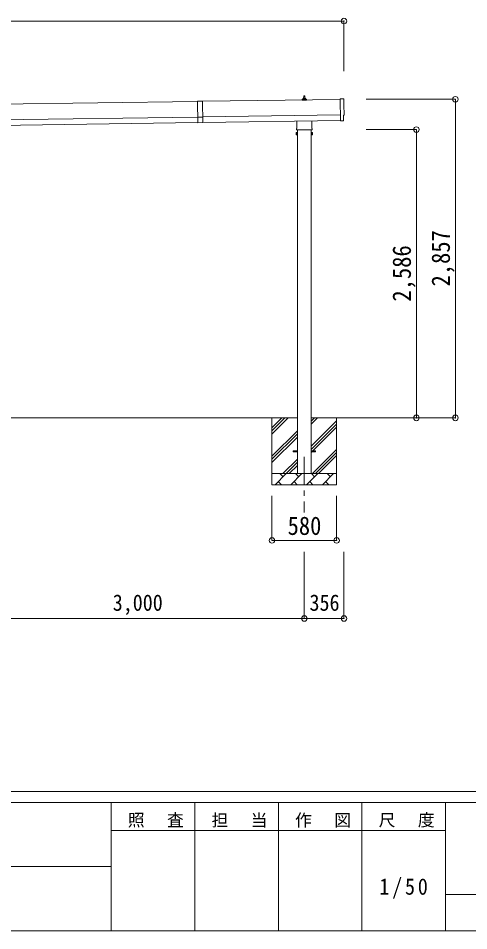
# Model space of a CAD drawing. Units: millimetres at full size, sheet at 1:50. Extents: x -14053 to 14053, y -9700 to 9700.
# Drawn here: x 3668 to 7710, y -9700 to -1516 of the extents above; entities that cross this region are included whole.
import ezdxf
from ezdxf.enums import TextEntityAlignment as Align

# ---------------------------------------------------------------- set-up
doc = ezdxf.new("R2010")
doc.units = ezdxf.units.MM
doc.header["$LTSCALE"] = 50
doc.header["$PDMODE"] = 32
doc.header["$PDSIZE"] = 50
doc.linetypes.add('CHAIN1', pattern=[8, 5, -1, 1, -1])
for name, color, linetype, lineweight in [('0-1_Defpoints', 7, 'CHAIN1', 9), ('0-2_TEXT1', 4, 'Continuous', 9), ('0-3_SHAPE', 7, 'Continuous', 9), ('0-8_TABLE1', 6, 'Continuous', 9), ('F-0', 7, 'Continuous', 9)]:
    doc.layers.add(name, color=color, linetype=linetype, lineweight=lineweight)
doc.styles.add('ＭＳ ゴシック', font='')
doc.styles.get('ＭＳ ゴシック').set_extended_font_data('MS Gothic')

msp = doc.modelspace()

# ---------------------------------------------------------------- linework, layer by layer
at = {"layer": '0-1_Defpoints'}
msp.add_line((6234.55, -5450.37), (6234.55, -5950.37), dxfattribs=at)
at = {"layer": '0-2_TEXT1'}
for p, q in [((5276.78, -2261.93), (-88.18, -2338.57)), ((5276.76, -2260.93), (5279.5, -2452.91)), ((6555.24, -2243.66), (5321.77, -2261.28)), ((6216.3, -2250.9), (6216.3, -2243.18)), ((6252.8, -2250.9), (6216.3, -2250.9)), ((6216.68, -2242.4), (6252.41, -2242.4)), ((6217.06, -2242.21), (6223.78, -2240.58)), ((6224.16, -2240.4), (6244.93, -2240.4)), ((6224.55, -2239.61), (6224.55, -2235.4)), ((6225.55, -2235.4), (6243.55, -2235.4)), ((6228.55, -2235.4), (6229.27, -2211.87)), ((6230.27, -2210.9), (6238.82, -2210.9)), ((6239.82, -2211.87), (6240.55, -2235.4)), ((6244.55, -2239.61), (6244.55, -2235.4)), ((6252.03, -2242.21), (6245.31, -2240.58)), ((6252.8, -2250.9), (6252.8, -2243.18)), ((6555.17, -2238.58), (6558.01, -2437.41)), ((6586.85, -2239.78), (6555.17, -2238.58)), ((-86.18, -2478.55), (5278.78, -2401.91)), ((-85.46, -2528.55), (5279.49, -2451.91)), ((5323.79, -2402.77), (5278.8, -2403.41)), ((5324.5, -2452.26), (5279.5, -2452.91)), ((5323.77, -2401.27), (6557.24, -2383.65)), ((5324.49, -2451.26), (6557.96, -2433.64)), ((6166.25, -2504.89), (6166.25, -2439.24)), ((6302.85, -2437.29), (6302.85, -2504.89)), ((6576.22, -2436.25), (6558.01, -2437.41)), ((6576.89, -2436.87), (6576.22, -2436.25)), ((6577.64, -2437.13), (6584.55, -2436.67)), ((6164.55, -2513.66), (6164.55, -2508.16)), ((6302.48, -2517.16), (6166.61, -2517.16)), ((6172.05, -2517.16), (6172.05, -5600.37)), ((6297.05, -5600.37), (6297.05, -2517.16)), ((6304.55, -2508.16), (6304.55, -2513.66)), ((6160.55, -2543.16), (6161.3, -2541.84)), ((6160.55, -2543.16), (6160.55, -2560.16)), ((6160.55, -2560.16), (6161.3, -2561.47)), ((6167.55, -2541.84), (6161.3, -2541.84)), ((6167.55, -2546.75), (6161.3, -2546.75)), ((6167.55, -2556.57), (6161.3, -2556.57)), ((6167.55, -2561.47), (6161.3, -2561.47)), ((6167.55, -2561.47), (6167.55, -2541.84)), ((6167.55, -2542.46), (6170.05, -2542.46)), ((6170.05, -2560.86), (6167.55, -2560.86)), ((6297.05, -2562.16), (6299.05, -2562.16)), ((6301.55, -2542.46), (6299.05, -2542.46)), ((6299.05, -2560.86), (6301.55, -2560.86)), ((6301.55, -2561.47), (6301.55, -2541.84)), ((6301.55, -2541.84), (6307.79, -2541.84)), ((6301.55, -2546.75), (6307.79, -2546.75)), ((6301.55, -2556.57), (6307.79, -2556.57)), ((6301.55, -2561.47), (6307.79, -2561.47)), ((6308.55, -2543.16), (6307.79, -2541.84)), ((6308.55, -2560.16), (6307.79, -2561.47)), ((6308.55, -2543.16), (6308.55, -2560.16)), ((6134.55, -5395.87), (6172.05, -5395.87)), ((6134.55, -5404.87), (6134.55, -5395.87)), ((6297.05, -5395.87), (6334.55, -5395.87)), ((6334.55, -5404.87), (6334.55, -5395.87)), ((6134.55, -5404.87), (6172.05, -5404.87)), ((6297.05, -5404.87), (6334.55, -5404.87))]:
    msp.add_line(p, q, dxfattribs=at)
for points in [[(5276.76, -2260.93), (5321.76, -2260.28), (5324.5, -2452.26)], [(6587.35, -2433.64), (6586.68, -2386.61), (6587.28, -2386.61)], [(6299.05, -2562.16), (6299.05, -2541.16), (6297.05, -2541.16)]]:
    msp.add_lwpolyline(points, dxfattribs=at)
msp.add_lwpolyline([(6170.05, -2562.16), (6170.05, -2541.16), (6172.05, -2541.16), (6172.05, -2562.16)], close=True, dxfattribs=at)
for centre, radius, start, end in [((6217.3, -2243.18), 1, 103.62699, 180), ((6223.55, -2239.61), 1, 283.62699, 0), ((6228.63, -2236.03), 4.13, 90, 171.17633), ((6225.55, -2236.4), 1, 90, 180), ((6230.27, -2211.9), 1, 90, 178.60509), ((6237.88, -2235.4), 4.83, 133.60282, 180), ((6231.21, -2235.4), 4.83, 0, 46.39718), ((6238.82, -2211.9), 1, 1.39491, 90), ((6240.46, -2236.03), 4.13, 8.82367, 90), ((6243.55, -2236.4), 1, 0, 90), ((6245.55, -2239.61), 1, 180, 256.37301), ((6251.8, -2243.18), 1, 0, 76.37301), ((6577.57, -2436.13), 1, 227.3164, 273.81435), ((6168.55, -2508.16), 4, 125.09963, 180), ((6168.55, -2513.66), 4, 180, 194.47751), ((6168.55, -2513.66), 4, 194.47751, 241.04498), ((6300.55, -2513.66), 4, 298.95502, 345.52249), ((6300.55, -2508.16), 4, 0, 54.90037), ((6300.55, -2513.66), 4, 345.52249, 0), ((6164.89, -2544.3), 4.34, 145.61575, 214.38425), ((6176.79, -2551.66), 16.24, 162.41205, 197.58795), ((6164.89, -2559.02), 4.34, 145.61575, 214.38425), ((6292.3, -2551.66), 16.24, 342.41205, 17.58795), ((6304.2, -2544.3), 4.34, 325.61575, 34.38425), ((6304.2, -2559.02), 4.34, 325.61575, 34.38425)]:
    msp.add_arc(centre, radius, start, end, dxfattribs=at)
for centre, major_axis, ratio, start_param, end_param in [((6586.65, -2242.77), (3, -0.04), 0.99863, 6.2683889, 7.8016218), ((11353.03, -2245.12), (-4762.89, -68.04), 0.99863, 6.268406, 6.2977043), ((6584.34, -2433.67), (2.21, -2.04), 0.9974, 5.5252311, 7.0411395), ((6587.21, -2382.21), (4.41, -0.06), 0.99863, 4.712389, 6.2976778)]:
    msp.add_ellipse(centre, major_axis=major_axis, ratio=ratio, start_param=start_param, end_param=end_param, dxfattribs=at)
at = {"layer": '0-3_SHAPE'}
for p, q in [((6172.05, -5100.37), (3297.05, -5100.37)), ((5944.55, -5217.14), (6061.31, -5100.37)), ((5944.55, -5245.42), (6089.6, -5100.37)), ((5944.55, -5188.85), (6033.03, -5100.37)), ((5944.55, -5100.37), (5944.55, -5700.37)), ((7435.42, -5100.37), (6297.05, -5100.37)), ((6297.05, -5129.2), (6325.87, -5100.37)), ((6297.05, -5157.48), (6354.15, -5100.37)), ((6297.05, -5355.47), (6524.55, -5127.97)), ((6524.55, -5100.37), (6524.55, -5700.37)), ((5944.55, -5443.41), (6172.05, -5215.91)), ((6297.05, -5383.76), (6524.55, -5156.26)), ((6297.05, -5412.04), (6524.55, -5184.54)), ((5944.55, -5471.7), (6172.05, -5244.2)), ((5944.55, -5499.98), (6172.05, -5272.48)), ((6306.7, -5600.37), (6524.55, -5382.53)), ((6042.14, -5600.37), (6172.05, -5470.47)), ((6334.99, -5600.37), (6524.55, -5410.81)), ((6363.27, -5600.37), (6524.55, -5439.1)), ((6070.43, -5600.37), (6172.05, -5498.76)), ((6098.71, -5600.37), (6172.05, -5527.04)), ((5944.55, -5600.37), (6524.55, -5600.37)), ((5972.41, -5700.37), (6072.41, -5600.37)), ((6043.86, -5628.93), (6015.31, -5600.37)), ((6113.83, -5700.37), (6213.83, -5600.37)), ((6185.28, -5628.93), (6156.73, -5600.37)), ((6255.26, -5700.37), (6355.26, -5600.37)), ((6326.7, -5628.93), (6298.15, -5600.37)), ((6396.68, -5700.37), (6496.68, -5600.37)), ((6468.12, -5628.93), (6439.57, -5600.37)), ((6524.55, -5700.37), (5944.55, -5700.37)), ((6000.97, -5671.82), (6029.52, -5700.37)), ((6142.39, -5671.82), (6170.94, -5700.37)), ((6283.81, -5671.82), (6312.36, -5700.37)), ((6425.23, -5671.82), (6453.78, -5700.37))]:
    msp.add_line(p, q, dxfattribs=at)
at = {"layer": '0-8_TABLE1'}
for p, q in [((6590.56, -1541.26), (-119.19, -1541.26)), ((6590.56, -1541.26), (6590.56, -1991.26)), ((7590.16, -2243.19), (6789.16, -2243.19)), ((7590.16, -5100.37), (7590.16, -2243.19)), ((7240.16, -2514.66), (6790.16, -2514.66)), ((7240.16, -2514.66), (7240.16, -5100.37)), ((7590.16, -5100.37), (6789.16, -5100.37)), ((5944.55, -6199.37), (5944.55, -5799.37)), ((6524.55, -6199.37), (6524.55, -5799.37)), ((5944.55, -6199.37), (6524.55, -6199.37)), ((6234.55, -6899.37), (6234.55, -6301.37)), ((6590.56, -6899.37), (6590.56, -6301.37)), ((6234.55, -6899.37), (3234.55, -6899.37)), ((6590.56, -6899.37), (6234.55, -6899.37))]:
    msp.add_line(p, q, dxfattribs=at)
for p in [(6590.56, -1541.26), (7590.16, -2243.19), (7240.16, -2514.66), (7240.16, -5100.37), (7590.16, -5100.37), (5944.55, -6199.37), (6524.55, -6199.37), (6234.55, -6899.37), (6590.56, -6899.37)]:
    msp.add_point(p, dxfattribs=at)
at = {"layer": 'F-0', "color": 5, "lineweight": 5}
for p, q in [((-14053.43, -8450), (13346.57, -8450)), ((-14053.43, -8550), (8901.98, -8550)), ((4501.97, -8550), (4501.97, -9700)), ((5251.97, -8550), (5251.97, -9700)), ((6001.97, -8550), (6001.97, -9700)), ((6751.97, -8550), (6751.97, -9700)), ((7501.97, -8550), (7501.97, -9700)), ((4501.97, -8800), (7501.97, -8800)), ((-5748.03, -9125), (4501.97, -9125)), ((7501.97, -9375), (8901.98, -9375)), ((-14053.43, -9700), (13346.57, -9700))]:
    msp.add_line(p, q, dxfattribs=at)

# ---------------------------------------------------------------- texts
at = {"layer": '0-8_TABLE1', "color": 7, "style": 'ＭＳ ゴシック', "width": 0.9}
for s, p in [('2,857', (7590.16, -3921.78)), ('2,586', (7240.16, -4057.52))]:
    msp.add_text(s, height=165, rotation=90, dxfattribs=at).set_placement(p, align=Align.BOTTOM_LEFT)
for s, height, p in [('580', 165, (6084.55, -6199.37)), ('3,000', 146.6, (4515.8, -6874.37)), ('356', 146.6, (6281.3, -6874.37))]:
    msp.add_text(s, height=height, dxfattribs=at).set_placement(p, align=Align.BOTTOM_LEFT)
at = {"layer": 'F-0', "attachment_point": 7, "style": 'ＭＳ ゴシック'}
for s, insert, char_height in [('\\T1.17;照\u3000査', (4651.98, -8775), 110), ('\\T1.17;担\u3000当', (5401.98, -8775), 110), ('\\T1.17;作\u3000図', (6151.97, -8775), 110), ('\\T1.17;尺\u3000度', (6901.98, -8775), 110), ('\\T1.28;\\W0.9;1/50', (6908.22, -9412.5), 146.6)]:
    msp.add_mtext(s, dxfattribs=dict(at, insert=insert, char_height=char_height))

doc.saveas('drawing.dxf')
